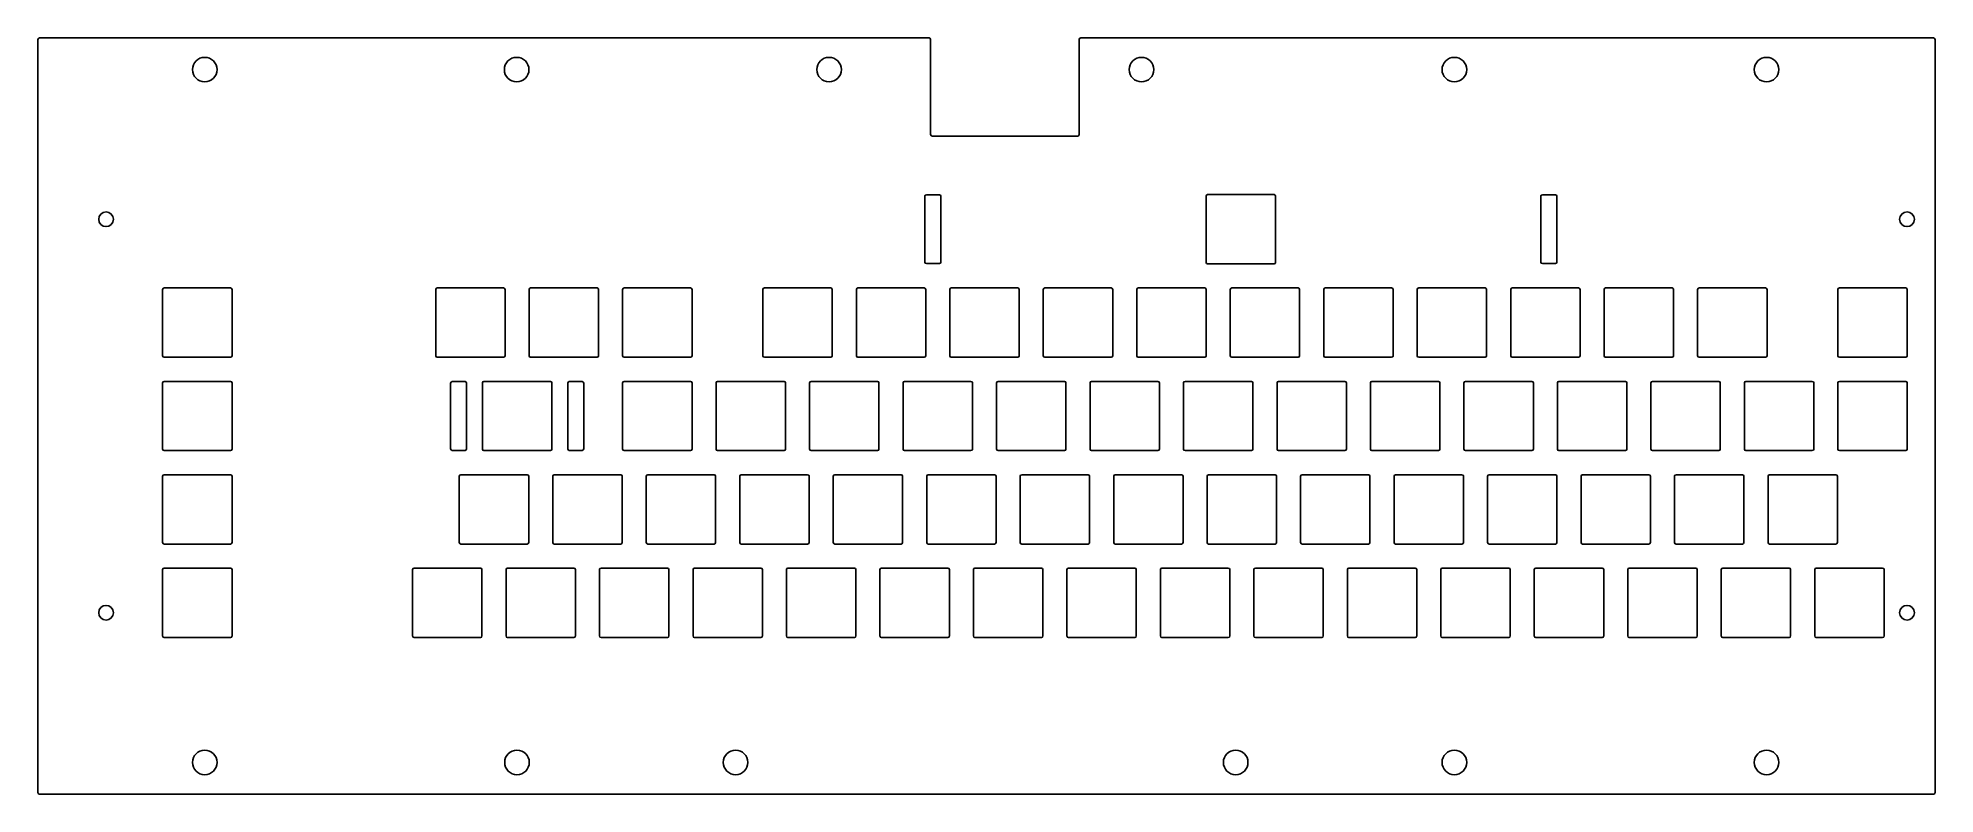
# Model space of a CAD drawing. Extents: x 0 to 386, y 0 to 154.
import ezdxf

# ---------------------------------------------------------------- set-up
doc = ezdxf.new("R2010")
doc.units = 0
doc.header["$MEASUREMENT"] = 0
doc.layers.add('LAYER1', color=36, linetype='CONTINUOUS')

msp = doc.modelspace()

# ---------------------------------------------------------------- linework, layer by layer
at = {"layer": 'LAYER1'}
for p, q in [((-0.09, 151.95), (-0.09, 153.45)), ((-0.09, 0.21), (-0.09, 151.95)), ((181.06, 153.75), (0.21, 153.75)), ((181.36, 151.65), (181.36, 153.45)), ((181.36, 134.09), (181.36, 151.65)), ((211.56, 151.95), (211.56, 153.45)), ((211.56, 151.65), (211.56, 151.95)), ((211.56, 134.09), (211.56, 151.65)), ((385.21, 153.75), (211.86, 153.75)), ((385.51, 151.95), (385.51, 153.45)), ((385.51, 151.65), (385.51, 151.95)), ((385.51, 151.3), (385.51, 151.65)), ((385.51, 0.21), (385.51, 151.3)), ((211.26, 133.79), (181.66, 133.79)), ((180.19, 108.13), (180.19, 121.53)), ((180.49, 121.83), (183.14, 121.83)), ((183.44, 121.53), (183.44, 108.13)), ((237.36, 121.58), (237.36, 108.08)), ((251.16, 121.88), (237.66, 121.88)), ((251.46, 108.08), (251.46, 121.58)), ((305.39, 108.13), (305.39, 121.53)), ((305.69, 121.83), (308.34, 121.83)), ((308.64, 121.53), (308.64, 108.13)), ((183.14, 107.83), (180.49, 107.83)), ((237.66, 107.78), (251.16, 107.78)), ((308.34, 107.83), (305.69, 107.83)), ((25.26, 102.58), (25.26, 89.08)), ((39.06, 102.88), (25.56, 102.88)), ((39.36, 89.08), (39.36, 102.58)), ((80.76, 102.58), (80.76, 89.08)), ((94.56, 102.88), (81.06, 102.88)), ((94.86, 89.08), (94.86, 102.58)), ((99.76, 102.58), (99.76, 89.08)), ((113.56, 102.88), (100.06, 102.88)), ((113.86, 89.08), (113.86, 102.58)), ((118.76, 102.58), (118.76, 89.08)), ((132.56, 102.88), (119.06, 102.88)), ((132.86, 89.08), (132.86, 102.58)), ((147.26, 102.58), (147.26, 89.08)), ((161.06, 102.88), (147.56, 102.88)), ((161.36, 89.08), (161.36, 102.58)), ((166.26, 102.58), (166.26, 89.08)), ((180.06, 102.88), (166.56, 102.88)), ((180.36, 89.08), (180.36, 102.58)), ((185.26, 102.58), (185.26, 89.08)), ((199.06, 102.88), (185.56, 102.88)), ((199.36, 89.08), (199.36, 102.58)), ((204.26, 102.58), (204.26, 89.08)), ((218.06, 102.88), (204.56, 102.88)), ((218.36, 89.08), (218.36, 102.58)), ((223.26, 102.58), (223.26, 89.08)), ((237.06, 102.88), (223.56, 102.88)), ((237.36, 89.08), (237.36, 102.58)), ((242.26, 102.58), (242.26, 89.08)), ((256.06, 102.88), (242.56, 102.88)), ((256.36, 89.08), (256.36, 102.58)), ((261.26, 102.58), (261.26, 89.08)), ((275.06, 102.88), (261.56, 102.88)), ((275.36, 89.08), (275.36, 102.58)), ((280.26, 102.58), (280.26, 89.08)), ((294.06, 102.88), (280.56, 102.88)), ((294.36, 89.08), (294.36, 102.58)), ((299.26, 102.58), (299.26, 89.08)), ((313.06, 102.88), (299.56, 102.88)), ((313.36, 89.08), (313.36, 102.58)), ((318.26, 102.58), (318.26, 89.08)), ((332.06, 102.88), (318.56, 102.88)), ((332.36, 89.08), (332.36, 102.58)), ((337.26, 102.58), (337.26, 89.08)), ((351.06, 102.88), (337.56, 102.88)), ((351.36, 89.08), (351.36, 102.58)), ((365.76, 102.58), (365.76, 89.08)), ((379.56, 102.88), (366.06, 102.88)), ((379.86, 89.08), (379.86, 102.58)), ((25.56, 88.78), (39.06, 88.78)), ((81.06, 88.78), (94.56, 88.78)), ((100.06, 88.78), (113.56, 88.78)), ((119.06, 88.78), (132.56, 88.78)), ((147.56, 88.78), (161.06, 88.78)), ((166.56, 88.78), (180.06, 88.78)), ((185.56, 88.78), (199.06, 88.78)), ((204.56, 88.78), (218.06, 88.78)), ((223.56, 88.78), (237.06, 88.78)), ((242.56, 88.78), (256.06, 88.78)), ((261.56, 88.78), (275.06, 88.78)), ((280.56, 88.78), (294.06, 88.78)), ((299.56, 88.78), (313.06, 88.78)), ((318.56, 88.78), (332.06, 88.78)), ((337.56, 88.78), (351.06, 88.78)), ((366.06, 88.78), (379.56, 88.78)), ((25.26, 83.58), (25.26, 70.08)), ((39.06, 83.88), (25.56, 83.88)), ((39.36, 70.08), (39.36, 83.58)), ((83.79, 70.13), (83.79, 83.53)), ((84.09, 83.83), (86.74, 83.83)), ((87.04, 83.53), (87.04, 70.13)), ((90.26, 83.58), (90.26, 70.08)), ((104.06, 83.88), (90.56, 83.88)), ((104.36, 70.08), (104.36, 83.58)), ((107.59, 70.13), (107.59, 83.53)), ((107.89, 83.83), (110.54, 83.83)), ((110.84, 83.53), (110.84, 70.13)), ((118.76, 83.58), (118.76, 70.08)), ((132.56, 83.88), (119.06, 83.88)), ((132.86, 70.08), (132.86, 83.58)), ((137.76, 83.58), (137.76, 70.08)), ((151.56, 83.88), (138.06, 83.88)), ((151.86, 70.08), (151.86, 83.58)), ((156.76, 83.58), (156.76, 70.08)), ((170.56, 83.88), (157.06, 83.88)), ((170.86, 70.08), (170.86, 83.58)), ((175.76, 83.58), (175.76, 70.08)), ((189.56, 83.88), (176.06, 83.88)), ((189.86, 70.08), (189.86, 83.58)), ((194.76, 83.58), (194.76, 70.08)), ((208.56, 83.88), (195.06, 83.88)), ((208.86, 70.08), (208.86, 83.58)), ((213.76, 83.58), (213.76, 70.08)), ((227.56, 83.88), (214.06, 83.88)), ((227.86, 70.08), (227.86, 83.58)), ((232.76, 83.58), (232.76, 70.08)), ((246.56, 83.88), (233.06, 83.88)), ((246.86, 70.08), (246.86, 83.58)), ((251.76, 83.58), (251.76, 70.08)), ((265.56, 83.88), (252.06, 83.88)), ((265.86, 70.08), (265.86, 83.58)), ((270.76, 83.58), (270.76, 70.08)), ((284.56, 83.88), (271.06, 83.88)), ((284.86, 70.08), (284.86, 83.58)), ((289.76, 83.58), (289.76, 70.08)), ((303.56, 83.88), (290.06, 83.88)), ((303.86, 70.08), (303.86, 83.58)), ((308.76, 83.58), (308.76, 70.08)), ((322.56, 83.88), (309.06, 83.88)), ((322.86, 70.08), (322.86, 83.58)), ((327.76, 83.58), (327.76, 70.08)), ((341.56, 83.88), (328.06, 83.88)), ((341.86, 70.08), (341.86, 83.58)), ((346.76, 83.58), (346.76, 70.08)), ((360.56, 83.88), (347.06, 83.88)), ((360.86, 70.08), (360.86, 83.58)), ((365.76, 83.58), (365.76, 70.08)), ((379.56, 83.88), (366.06, 83.88)), ((379.86, 70.08), (379.86, 83.58)), ((25.56, 69.78), (39.06, 69.78)), ((86.74, 69.83), (84.09, 69.83)), ((90.56, 69.78), (104.06, 69.78)), ((110.54, 69.83), (107.89, 69.83)), ((119.06, 69.78), (132.56, 69.78)), ((138.06, 69.78), (151.56, 69.78)), ((157.06, 69.78), (170.56, 69.78)), ((176.06, 69.78), (189.56, 69.78)), ((195.06, 69.78), (208.56, 69.78)), ((214.06, 69.78), (227.56, 69.78)), ((233.06, 69.78), (246.56, 69.78)), ((252.06, 69.78), (265.56, 69.78)), ((271.06, 69.78), (284.56, 69.78)), ((290.06, 69.78), (303.56, 69.78)), ((309.06, 69.78), (322.56, 69.78)), ((328.06, 69.78), (341.56, 69.78)), ((347.06, 69.78), (360.56, 69.78)), ((366.06, 69.78), (379.56, 69.78)), ((25.26, 64.58), (25.26, 51.08)), ((39.06, 64.88), (25.56, 64.88)), ((39.36, 51.08), (39.36, 64.58)), ((85.56, 64.58), (85.56, 51.08)), ((99.36, 64.88), (85.86, 64.88)), ((99.66, 51.08), (99.66, 64.58)), ((104.56, 64.58), (104.56, 51.08)), ((118.36, 64.88), (104.86, 64.88)), ((118.66, 51.08), (118.66, 64.58)), ((123.56, 64.58), (123.56, 51.08)), ((137.36, 64.88), (123.86, 64.88)), ((137.66, 51.08), (137.66, 64.58)), ((142.56, 64.58), (142.56, 51.08)), ((156.36, 64.88), (142.86, 64.88)), ((156.66, 51.08), (156.66, 64.58)), ((161.56, 64.58), (161.56, 51.08)), ((175.36, 64.88), (161.86, 64.88)), ((175.66, 51.08), (175.66, 64.58)), ((180.56, 64.58), (180.56, 51.08)), ((194.36, 64.88), (180.86, 64.88)), ((194.66, 51.08), (194.66, 64.58)), ((199.56, 64.58), (199.56, 51.08)), ((213.36, 64.88), (199.86, 64.88)), ((213.66, 51.08), (213.66, 64.58)), ((218.56, 64.58), (218.56, 51.08)), ((232.36, 64.88), (218.86, 64.88)), ((232.66, 51.08), (232.66, 64.58)), ((237.56, 64.58), (237.56, 51.08)), ((251.36, 64.88), (237.86, 64.88)), ((251.66, 51.08), (251.66, 64.58)), ((256.56, 64.58), (256.56, 51.08)), ((270.36, 64.88), (256.86, 64.88)), ((270.66, 51.08), (270.66, 64.58)), ((275.56, 64.58), (275.56, 51.08)), ((289.36, 64.88), (275.86, 64.88)), ((289.66, 51.08), (289.66, 64.58)), ((294.56, 64.58), (294.56, 51.08)), ((308.36, 64.88), (294.86, 64.88)), ((308.66, 51.08), (308.66, 64.58)), ((313.56, 64.58), (313.56, 51.08)), ((327.36, 64.88), (313.86, 64.88)), ((327.66, 51.08), (327.66, 64.58)), ((332.56, 64.58), (332.56, 51.08)), ((346.36, 64.88), (332.86, 64.88)), ((346.66, 51.08), (346.66, 64.58)), ((351.56, 64.58), (351.56, 51.08)), ((365.36, 64.88), (351.86, 64.88)), ((365.66, 51.08), (365.66, 64.58)), ((25.56, 50.78), (39.06, 50.78)), ((85.86, 50.78), (99.36, 50.78)), ((104.86, 50.78), (118.36, 50.78)), ((123.86, 50.78), (137.36, 50.78)), ((142.86, 50.78), (156.36, 50.78)), ((161.86, 50.78), (175.36, 50.78)), ((180.86, 50.78), (194.36, 50.78)), ((199.86, 50.78), (213.36, 50.78)), ((218.86, 50.78), (232.36, 50.78)), ((237.86, 50.78), (251.36, 50.78)), ((256.86, 50.78), (270.36, 50.78)), ((275.86, 50.78), (289.36, 50.78)), ((294.86, 50.78), (308.36, 50.78)), ((313.86, 50.78), (327.36, 50.78)), ((332.86, 50.78), (346.36, 50.78)), ((351.86, 50.78), (365.36, 50.78)), ((25.26, 45.58), (25.26, 32.08)), ((39.06, 45.88), (25.56, 45.88)), ((39.36, 32.08), (39.36, 45.58)), ((76.06, 45.58), (76.06, 32.08)), ((89.86, 45.88), (76.36, 45.88)), ((90.16, 32.08), (90.16, 45.58)), ((95.06, 45.58), (95.06, 32.08)), ((108.86, 45.88), (95.36, 45.88)), ((109.16, 32.08), (109.16, 45.58)), ((114.06, 45.58), (114.06, 32.08)), ((127.86, 45.88), (114.36, 45.88)), ((128.16, 32.08), (128.16, 45.58)), ((133.06, 45.58), (133.06, 32.08)), ((146.86, 45.88), (133.36, 45.88)), ((147.16, 32.08), (147.16, 45.58)), ((152.06, 45.58), (152.06, 32.08)), ((165.86, 45.88), (152.36, 45.88)), ((166.16, 32.08), (166.16, 45.58)), ((171.06, 45.58), (171.06, 32.08)), ((184.86, 45.88), (171.36, 45.88)), ((185.16, 32.08), (185.16, 45.58)), ((190.06, 45.58), (190.06, 32.08)), ((203.86, 45.88), (190.36, 45.88)), ((204.16, 32.08), (204.16, 45.58)), ((209.06, 45.58), (209.06, 32.08)), ((222.86, 45.88), (209.36, 45.88)), ((223.16, 32.08), (223.16, 45.58)), ((228.06, 45.58), (228.06, 32.08)), ((241.86, 45.88), (228.36, 45.88)), ((242.16, 32.08), (242.16, 45.58)), ((247.06, 45.58), (247.06, 32.08)), ((260.86, 45.88), (247.36, 45.88)), ((261.16, 32.08), (261.16, 45.58)), ((266.06, 45.58), (266.06, 32.08)), ((279.86, 45.88), (266.36, 45.88)), ((280.16, 32.08), (280.16, 45.58)), ((285.06, 45.58), (285.06, 32.08)), ((298.86, 45.88), (285.36, 45.88)), ((299.16, 32.08), (299.16, 45.58)), ((304.06, 45.58), (304.06, 32.08)), ((317.86, 45.88), (304.36, 45.88)), ((318.16, 32.08), (318.16, 45.58)), ((323.06, 45.58), (323.06, 32.08)), ((336.86, 45.88), (323.36, 45.88)), ((337.16, 32.08), (337.16, 45.58)), ((342.06, 45.58), (342.06, 32.08)), ((355.86, 45.88), (342.36, 45.88)), ((356.16, 32.08), (356.16, 45.58)), ((361.06, 45.58), (361.06, 32.08)), ((374.86, 45.88), (361.36, 45.88)), ((375.16, 32.08), (375.16, 45.58)), ((25.56, 31.78), (39.06, 31.78)), ((76.36, 31.78), (89.86, 31.78)), ((95.36, 31.78), (108.86, 31.78)), ((114.36, 31.78), (127.86, 31.78)), ((133.36, 31.78), (146.86, 31.78)), ((152.36, 31.78), (165.86, 31.78)), ((171.36, 31.78), (184.86, 31.78)), ((190.36, 31.78), (203.86, 31.78)), ((209.36, 31.78), (222.86, 31.78)), ((228.36, 31.78), (241.86, 31.78)), ((247.36, 31.78), (260.86, 31.78)), ((266.36, 31.78), (279.86, 31.78)), ((285.36, 31.78), (298.86, 31.78)), ((304.36, 31.78), (317.86, 31.78)), ((323.36, 31.78), (336.86, 31.78)), ((342.36, 31.78), (355.86, 31.78)), ((361.36, 31.78), (374.86, 31.78)), ((0.21, -0.09), (385.21, -0.09))]:
    msp.add_line(p, q, dxfattribs=at)
at = {"layer": 'LAYER1', "extrusion": (-9.02389e-15, 1.62638e-13, -1)}
msp.add_circle((-33.82, 147.3), 2.5, dxfattribs=at)
at = {"layer": 'LAYER1', "extrusion": (-2.5983e-15, 1.50172e-13, -1)}
msp.add_circle((-97.21, 147.3), 2.5, dxfattribs=at)
at = {"layer": 'LAYER1', "extrusion": (6.79477e-15, 1.50661e-13, -1)}
msp.add_circle((-160.72, 147.3), 2.5, dxfattribs=at)
at = {"layer": 'LAYER1', "extrusion": (9.47337e-15, 1.58974e-13, -1)}
msp.add_circle((-224.22, 147.3), 2.5, dxfattribs=at)
at = {"layer": 'LAYER1', "extrusion": (2.73391e-15, 1.49666e-13, -1)}
msp.add_circle((-287.81, 147.3), 2.5, dxfattribs=at)
at = {"layer": 'LAYER1', "extrusion": (-6.7281e-15, 1.42071e-13, -1)}
msp.add_circle((-351.26, 147.3), 2.5, dxfattribs=at)
at = {"layer": 'LAYER1'}
for centre in [(13.76, 116.86), (379.81, 116.86), (13.76, 36.8), (379.81, 36.8)]:
    msp.add_circle(centre, 1.5, dxfattribs=at)
at = {"layer": 'LAYER1', "extrusion": (0, 0, -1)}
for centre in [(-33.82, 6.36), (-97.28, 6.36), (-141.71, 6.36), (-243.36, 6.36), (-287.81, 6.36), (-351.26, 6.36)]:
    msp.add_circle(centre, 2.5, dxfattribs=at)
at = {"layer": 'LAYER1'}
for centre, start, end in [((0.21, 153.45), 90, 180), ((181.06, 153.45), 0, 90), ((211.86, 153.45), 90, 180), ((385.21, 153.45), 0, 90), ((181.66, 134.09), 180, 270), ((211.26, 134.09), 270, 0), ((180.49, 121.53), 90, 180), ((183.14, 121.53), 0, 90), ((237.66, 121.58), 90, 180), ((251.16, 121.58), 0, 90), ((305.69, 121.53), 90, 180), ((308.34, 121.53), 0, 90), ((180.49, 108.13), 180, 270), ((183.14, 108.13), 270, 0), ((237.66, 108.08), 180, 270), ((251.16, 108.08), 270, 0), ((305.69, 108.13), 180, 270), ((308.34, 108.13), 270, 0), ((25.56, 102.58), 90, 180), ((39.06, 102.58), 0, 90), ((81.06, 102.58), 90, 180), ((94.56, 102.58), 0, 90), ((100.06, 102.58), 90, 180), ((113.56, 102.58), 0, 90), ((119.06, 102.58), 90, 180), ((132.56, 102.58), 0, 90), ((147.56, 102.58), 90, 180), ((161.06, 102.58), 0, 90), ((166.56, 102.58), 90, 180), ((180.06, 102.58), 0, 90), ((185.56, 102.58), 90, 180), ((199.06, 102.58), 0, 90), ((204.56, 102.58), 90, 180), ((218.06, 102.58), 0, 90), ((223.56, 102.58), 90, 180), ((237.06, 102.58), 0, 90), ((242.56, 102.58), 90, 180), ((256.06, 102.58), 0, 90), ((261.56, 102.58), 90, 180), ((275.06, 102.58), 0, 90), ((280.56, 102.58), 90, 180), ((294.06, 102.58), 0, 90), ((299.56, 102.58), 90, 180), ((313.06, 102.58), 0, 90), ((318.56, 102.58), 90, 180), ((332.06, 102.58), 0, 90), ((337.56, 102.58), 90, 180), ((351.06, 102.58), 0, 90), ((366.06, 102.58), 90, 180), ((379.56, 102.58), 0, 90), ((25.56, 89.08), 180, 270), ((39.06, 89.08), 270, 0), ((81.06, 89.08), 180, 270), ((94.56, 89.08), 270, 0), ((100.06, 89.08), 180, 270), ((113.56, 89.08), 270, 0), ((119.06, 89.08), 180, 270), ((132.56, 89.08), 270, 0), ((147.56, 89.08), 180, 270), ((161.06, 89.08), 270, 0), ((166.56, 89.08), 180, 270), ((180.06, 89.08), 270, 0), ((185.56, 89.08), 180, 270), ((199.06, 89.08), 270, 0), ((204.56, 89.08), 180, 270), ((218.06, 89.08), 270, 0), ((223.56, 89.08), 180, 270), ((237.06, 89.08), 270, 0), ((242.56, 89.08), 180, 270), ((256.06, 89.08), 270, 0), ((261.56, 89.08), 180, 270), ((275.06, 89.08), 270, 0), ((280.56, 89.08), 180, 270), ((294.06, 89.08), 270, 0), ((299.56, 89.08), 180, 270), ((313.06, 89.08), 270, 0), ((318.56, 89.08), 180, 270), ((332.06, 89.08), 270, 0), ((337.56, 89.08), 180, 270), ((351.06, 89.08), 270, 0), ((366.06, 89.08), 180, 270), ((379.56, 89.08), 270, 0), ((25.56, 83.58), 90, 180), ((39.06, 83.58), 0, 90), ((84.09, 83.53), 90, 180), ((86.74, 83.53), 0, 90), ((90.56, 83.58), 90, 180), ((104.06, 83.58), 0, 90), ((107.89, 83.53), 90, 180), ((110.54, 83.53), 0, 90), ((119.06, 83.58), 90, 180), ((132.56, 83.58), 0, 90), ((138.06, 83.58), 90, 180), ((151.56, 83.58), 0, 90), ((157.06, 83.58), 90, 180), ((170.56, 83.58), 0, 90), ((176.06, 83.58), 90, 180), ((189.56, 83.58), 0, 90), ((195.06, 83.58), 90, 180), ((208.56, 83.58), 0, 90), ((214.06, 83.58), 90, 180), ((227.56, 83.58), 0, 90), ((233.06, 83.58), 90, 180), ((246.56, 83.58), 0, 90), ((252.06, 83.58), 90, 180), ((265.56, 83.58), 0, 90), ((271.06, 83.58), 90, 180), ((284.56, 83.58), 0, 90), ((290.06, 83.58), 90, 180), ((303.56, 83.58), 0, 90), ((309.06, 83.58), 90, 180), ((322.56, 83.58), 0, 90), ((328.06, 83.58), 90, 180), ((341.56, 83.58), 0, 90), ((347.06, 83.58), 90, 180), ((360.56, 83.58), 0, 90), ((366.06, 83.58), 90, 180), ((379.56, 83.58), 0, 90), ((25.56, 70.08), 180, 270), ((39.06, 70.08), 270, 0), ((84.09, 70.13), 180, 270), ((86.74, 70.13), 270, 0), ((90.56, 70.08), 180, 270), ((104.06, 70.08), 270, 0), ((107.89, 70.13), 180, 270), ((110.54, 70.13), 270, 0), ((119.06, 70.08), 180, 270), ((132.56, 70.08), 270, 0), ((138.06, 70.08), 180, 270), ((151.56, 70.08), 270, 0), ((157.06, 70.08), 180, 270), ((170.56, 70.08), 270, 0), ((176.06, 70.08), 180, 270), ((189.56, 70.08), 270, 0), ((195.06, 70.08), 180, 270), ((208.56, 70.08), 270, 0), ((214.06, 70.08), 180, 270), ((227.56, 70.08), 270, 0), ((233.06, 70.08), 180, 270), ((246.56, 70.08), 270, 0), ((252.06, 70.08), 180, 270), ((265.56, 70.08), 270, 0), ((271.06, 70.08), 180, 270), ((284.56, 70.08), 270, 0), ((290.06, 70.08), 180, 270), ((303.56, 70.08), 270, 0), ((309.06, 70.08), 180, 270), ((322.56, 70.08), 270, 0), ((328.06, 70.08), 180, 270), ((341.56, 70.08), 270, 0), ((347.06, 70.08), 180, 270), ((360.56, 70.08), 270, 0), ((366.06, 70.08), 180, 270), ((379.56, 70.08), 270, 0), ((25.56, 64.58), 90, 180), ((39.06, 64.58), 0, 90), ((85.86, 64.58), 90, 180), ((99.36, 64.58), 0, 90), ((104.86, 64.58), 90, 180), ((118.36, 64.58), 0, 90), ((123.86, 64.58), 90, 180), ((137.36, 64.58), 0, 90), ((142.86, 64.58), 90, 180), ((156.36, 64.58), 0, 90), ((161.86, 64.58), 90, 180), ((175.36, 64.58), 0, 90), ((180.86, 64.58), 90, 180), ((194.36, 64.58), 0, 90), ((199.86, 64.58), 90, 180), ((213.36, 64.58), 0, 90), ((218.86, 64.58), 90, 180), ((232.36, 64.58), 0, 90), ((237.86, 64.58), 90, 180), ((251.36, 64.58), 0, 90), ((256.86, 64.58), 90, 180), ((270.36, 64.58), 0, 90), ((275.86, 64.58), 90, 180), ((289.36, 64.58), 0, 90), ((294.86, 64.58), 90, 180), ((308.36, 64.58), 0, 90), ((313.86, 64.58), 90, 180), ((327.36, 64.58), 0, 90), ((332.86, 64.58), 90, 180), ((346.36, 64.58), 0, 90), ((351.86, 64.58), 90, 180), ((365.36, 64.58), 0, 90), ((25.56, 51.08), 180, 270), ((39.06, 51.08), 270, 0), ((85.86, 51.08), 180, 270), ((99.36, 51.08), 270, 0), ((104.86, 51.08), 180, 270), ((118.36, 51.08), 270, 0), ((123.86, 51.08), 180, 270), ((137.36, 51.08), 270, 0), ((142.86, 51.08), 180, 270), ((156.36, 51.08), 270, 0), ((161.86, 51.08), 180, 270), ((175.36, 51.08), 270, 0), ((180.86, 51.08), 180, 270), ((194.36, 51.08), 270, 0), ((199.86, 51.08), 180, 270), ((213.36, 51.08), 270, 0), ((218.86, 51.08), 180, 270), ((232.36, 51.08), 270, 0), ((237.86, 51.08), 180, 270), ((251.36, 51.08), 270, 0), ((256.86, 51.08), 180, 270), ((270.36, 51.08), 270, 0), ((275.86, 51.08), 180, 270), ((289.36, 51.08), 270, 0), ((294.86, 51.08), 180, 270), ((308.36, 51.08), 270, 0), ((313.86, 51.08), 180, 270), ((327.36, 51.08), 270, 0), ((332.86, 51.08), 180, 270), ((346.36, 51.08), 270, 0), ((351.86, 51.08), 180, 270), ((365.36, 51.08), 270, 0), ((25.56, 45.58), 90, 180), ((39.06, 45.58), 0, 90), ((76.36, 45.58), 90, 180), ((89.86, 45.58), 0, 90), ((95.36, 45.58), 90, 180), ((108.86, 45.58), 0, 90), ((114.36, 45.58), 90, 180), ((127.86, 45.58), 0, 90), ((133.36, 45.58), 90, 180), ((146.86, 45.58), 0, 90), ((152.36, 45.58), 90, 180), ((165.86, 45.58), 0, 90), ((171.36, 45.58), 90, 180), ((184.86, 45.58), 0, 90), ((190.36, 45.58), 90, 180), ((203.86, 45.58), 0, 90), ((209.36, 45.58), 90, 180), ((222.86, 45.58), 0, 90), ((228.36, 45.58), 90, 180), ((241.86, 45.58), 0, 90), ((247.36, 45.58), 90, 180), ((260.86, 45.58), 0, 90), ((266.36, 45.58), 90, 180), ((279.86, 45.58), 0, 90), ((285.36, 45.58), 90, 180), ((298.86, 45.58), 0, 90), ((304.36, 45.58), 90, 180), ((317.86, 45.58), 0, 90), ((323.36, 45.58), 90, 180), ((336.86, 45.58), 0, 90), ((342.36, 45.58), 90, 180), ((355.86, 45.58), 0, 90), ((361.36, 45.58), 90, 180), ((374.86, 45.58), 0, 90), ((25.56, 32.08), 180, 270), ((39.06, 32.08), 270, 0), ((76.36, 32.08), 180, 270), ((89.86, 32.08), 270, 0), ((95.36, 32.08), 180, 270), ((108.86, 32.08), 270, 0), ((114.36, 32.08), 180, 270), ((127.86, 32.08), 270, 0), ((133.36, 32.08), 180, 270), ((146.86, 32.08), 270, 0), ((152.36, 32.08), 180, 270), ((165.86, 32.08), 270, 0), ((171.36, 32.08), 180, 270), ((184.86, 32.08), 270, 0), ((190.36, 32.08), 180, 270), ((203.86, 32.08), 270, 0), ((209.36, 32.08), 180, 270), ((222.86, 32.08), 270, 0), ((228.36, 32.08), 180, 270), ((241.86, 32.08), 270, 0), ((247.36, 32.08), 180, 270), ((260.86, 32.08), 270, 0), ((266.36, 32.08), 180, 270), ((279.86, 32.08), 270, 0), ((285.36, 32.08), 180, 270), ((298.86, 32.08), 270, 0), ((304.36, 32.08), 180, 270), ((317.86, 32.08), 270, 0), ((323.36, 32.08), 180, 270), ((336.86, 32.08), 270, 0), ((342.36, 32.08), 180, 270), ((355.86, 32.08), 270, 0), ((361.36, 32.08), 180, 270), ((374.86, 32.08), 270, 0), ((0.21, 0.21), 180, 270), ((385.21, 0.21), 270, 0)]:
    msp.add_arc(centre, 0.3, start, end, dxfattribs=at)

doc.saveas('drawing.dxf')
